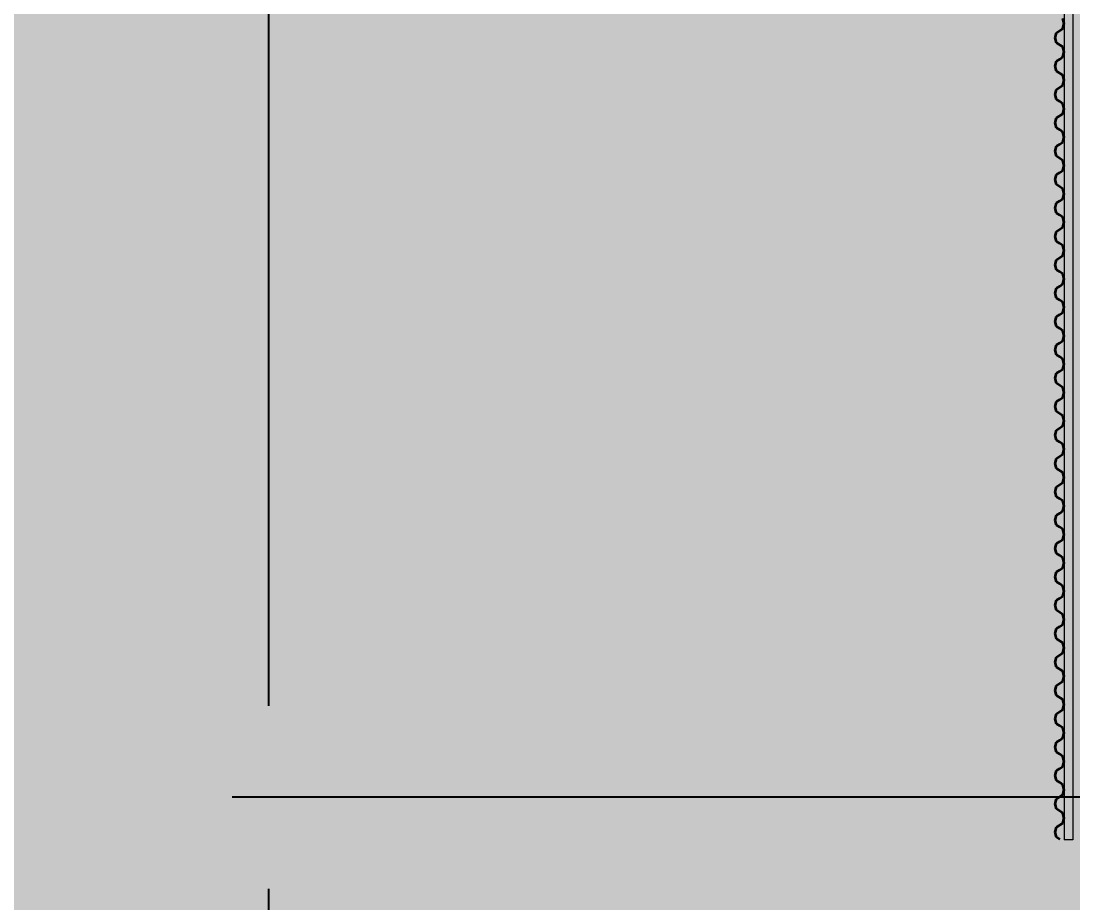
# Model space of a CAD drawing. Header units: millimetres. Extents: x 340455 to 340556, y 7380652 to 7380707.
# Drawn here: x 340479.014 to 340482.603, y 7380677.868 to 7380680.877 of the extents above; entities that cross this region are included whole.
import ezdxf

# ---------------------------------------------------------------- set-up
doc = ezdxf.new("R2010")
doc.units = ezdxf.units.MM
for name, color, linetype, lineweight in [('Anotações', 14, 'Continuous', 5), ('Cortado', 7, 'Continuous', 35), ('Hachuras', 8, 'Continuous', 5), ('Visto', 144, 'Continuous', 5)]:
    doc.layers.add(name, color=color, linetype=linetype, lineweight=lineweight)
doc.styles.add('UFABCSBC$0$ROMANS', font='arial.ttf')
doc.dimstyles.new('DIM', dxfattribs={"dimscale": 0.125, "dimtxt": 2.5, "dimasz": 2.5, "dimexe": 1, "dimexo": 1, "dimgap": 1.5, "dimtad": 1, "dimzin": 4, "dimtxsty": 'UFABCSBC$0$ROMANS', "dimcen": 0.09, "dimclrt": 256, "dimadec": 0, "dimazin": 0, "dimtfac": 1, "dimtix": 1, "dimtofl": 0, "dimtmove": 2, "dimatfit": 3, "dimfxl": 1, "dimtolj": 1, "dimtzin": 0, "dimarcsym": 0})

# ---------------------------------------------------------------- blocks, each defined once
blk = doc.blocks.new('SHAPE2DVIEW008')
at = {"color": 0}
for p, q in [((-3323.5, -4601.9), (-3316.4, -4591.2)), ((-3323.5, -4601.9), (-3316.4, -4591.2)), ((-3316.4, -4591.2), (-3299.3, -4586.8)), ((-3316.4, -4591.2), (-3299.3, -4586.8)), ((-3299.3, -4586.8), (-3282.2, -4591.2)), ((-3299.3, -4586.8), (-3282.2, -4591.2)), ((-3282.2, -4591.2), (-3268, -4612.5)), ((-3282.2, -4591.2), (-3268, -4612.5)), ((-3219.6, -4591.2), (-3233.8, -4612.5)), ((-3233.8, -4612.5), (-3219.6, -4591.2)), ((-3219.6, -4591.2), (-3202.5, -4586.8)), ((-3219.6, -4591.2), (-3202.5, -4586.8)), ((-3202.5, -4586.8), (-3185.4, -4591.2)), ((-3202.5, -4586.8), (-3185.4, -4591.2)), ((-3185.4, -4591.2), (-3171.2, -4612.5)), ((-3185.4, -4591.2), (-3171.2, -4612.5)), ((-3129.9, -4601.9), (-3122.8, -4591.2)), ((-3129.9, -4601.9), (-3122.8, -4591.2)), ((-3122.8, -4591.2), (-3105.7, -4586.8)), ((-3122.8, -4591.2), (-3105.7, -4586.8)), ((-3105.7, -4586.8), (-3088.6, -4591.2)), ((-3105.7, -4586.8), (-3088.6, -4591.2)), ((-3088.6, -4591.2), (-3081.5, -4601.9)), ((-3088.6, -4591.2), (-3081.5, -4601.9)), ((-3033.1, -4601.9), (-3026, -4591.2)), ((-3033.1, -4601.9), (-3026, -4591.2)), ((-3026, -4591.2), (-3008.9, -4586.8)), ((-3026, -4591.2), (-3008.9, -4586.8)), ((-3008.9, -4586.8), (-2991.8, -4591.2)), ((-3008.9, -4586.8), (-2991.8, -4591.2)), ((-2991.8, -4591.2), (-2984.7, -4601.9)), ((-2991.8, -4591.2), (-2984.7, -4601.9)), ((-2936.3, -4601.9), (-2929.2, -4591.2)), ((-2936.3, -4601.9), (-2929.2, -4591.2)), ((-2929.2, -4591.2), (-2912.1, -4586.8)), ((-2929.2, -4591.2), (-2912.1, -4586.8)), ((-2912.1, -4586.8), (-2895, -4591.2)), ((-2912.1, -4586.8), (-2895, -4591.2)), ((-2895, -4591.2), (-2880.8, -4612.5)), ((-2895, -4591.2), (-2880.8, -4612.5)), ((-2832.4, -4591.2), (-2846.6, -4612.5)), ((-2846.6, -4612.5), (-2832.4, -4591.2)), ((-2832.4, -4591.2), (-2815.3, -4586.8)), ((-2832.4, -4591.2), (-2815.3, -4586.8)), ((-2815.3, -4586.8), (-2798.2, -4591.2)), ((-2815.3, -4586.8), (-2798.2, -4591.2)), ((-2798.2, -4591.2), (-2784, -4612.5)), ((-2798.2, -4591.2), (-2784, -4612.5)), ((-2735.6, -4591.2), (-2749.8, -4612.5)), ((-2749.8, -4612.5), (-2735.6, -4591.2)), ((-2735.6, -4591.2), (-2718.5, -4586.8)), ((-2735.6, -4591.2), (-2718.5, -4586.8)), ((-2718.5, -4586.8), (-2701.4, -4591.2)), ((-2718.5, -4586.8), (-2701.4, -4591.2)), ((-2701.4, -4591.2), (-2687.2, -4612.5)), ((-2701.4, -4591.2), (-2687.2, -4612.5)), ((-2638.8, -4591.2), (-2653, -4612.5)), ((-2653, -4612.5), (-2638.8, -4591.2)), ((-2638.8, -4591.2), (-2621.7, -4586.8)), ((-2638.8, -4591.2), (-2621.7, -4586.8)), ((-2621.7, -4586.8), (-2604.6, -4591.2)), ((-2621.7, -4586.8), (-2604.6, -4591.2)), ((-2604.6, -4591.2), (-2597.5, -4601.9)), ((-2604.6, -4591.2), (-2597.5, -4601.9)), ((-2549.1, -4601.9), (-2542, -4591.2)), ((-2549.1, -4601.9), (-2542, -4591.2)), ((-2542, -4591.2), (-2524.9, -4586.8)), ((-2542, -4591.2), (-2524.9, -4586.8)), ((-2524.9, -4586.8), (-2507.8, -4591.2)), ((-2524.9, -4586.8), (-2507.8, -4591.2)), ((-2507.8, -4591.2), (-2500.7, -4601.9)), ((-2507.8, -4591.2), (-2500.7, -4601.9)), ((-2452.3, -4601.9), (-2445.2, -4591.2)), ((-2452.3, -4601.9), (-2445.2, -4591.2)), ((-2445.2, -4591.2), (-2428.1, -4586.8)), ((-2445.2, -4591.2), (-2428.1, -4586.8)), ((-2428.1, -4586.8), (-2411, -4591.2)), ((-2428.1, -4586.8), (-2411, -4591.2)), ((-2411, -4591.2), (-2403.9, -4601.9)), ((-2411, -4591.2), (-2403.9, -4601.9)), ((-2355.5, -4601.9), (-2348.4, -4591.2)), ((-2355.5, -4601.9), (-2348.4, -4591.2)), ((-2348.4, -4591.2), (-2331.3, -4586.8)), ((-2348.4, -4591.2), (-2331.3, -4586.8)), ((-2331.3, -4586.8), (-2314.2, -4591.2)), ((-2331.3, -4586.8), (-2314.2, -4591.2)), ((-2314.2, -4591.2), (-2307.1, -4601.9)), ((-2314.2, -4591.2), (-2307.1, -4601.9)), ((-2258.7, -4601.9), (-2251.6, -4591.2)), ((-2258.7, -4601.9), (-2251.6, -4591.2)), ((-2251.6, -4591.2), (-2234.5, -4586.8)), ((-2251.6, -4591.2), (-2234.5, -4586.8)), ((-2234.5, -4586.8), (-2217.4, -4591.2)), ((-2234.5, -4586.8), (-2217.4, -4591.2)), ((-2217.4, -4591.2), (-2210.3, -4601.9)), ((-2217.4, -4591.2), (-2210.3, -4601.9)), ((-2161.9, -4601.9), (-2154.8, -4591.2)), ((-2161.9, -4601.9), (-2154.8, -4591.2)), ((-2154.8, -4591.2), (-2137.7, -4586.8)), ((-2154.8, -4591.2), (-2137.7, -4586.8)), ((-2137.7, -4586.8), (-2120.6, -4591.2)), ((-2137.7, -4586.8), (-2120.6, -4591.2)), ((-2120.6, -4591.2), (-2106.4, -4612.5)), ((-2120.6, -4591.2), (-2106.4, -4612.5)), ((-2058, -4591.2), (-2072.2, -4612.5)), ((-2072.2, -4612.5), (-2058, -4591.2)), ((-2058, -4591.2), (-2040.9, -4586.8)), ((-2058, -4591.2), (-2040.9, -4586.8)), ((-2040.9, -4586.8), (-2023.8, -4591.2)), ((-2040.9, -4586.8), (-2023.8, -4591.2)), ((-2023.8, -4591.2), (-2016.7, -4601.9)), ((-2023.8, -4591.2), (-2016.7, -4601.9)), ((-1968.3, -4601.9), (-1961.2, -4591.2)), ((-1968.3, -4601.9), (-1961.2, -4591.2)), ((-1961.2, -4591.2), (-1944.1, -4586.8)), ((-1961.2, -4591.2), (-1944.1, -4586.8)), ((-1944.1, -4586.8), (-1927, -4591.2)), ((-1944.1, -4586.8), (-1927, -4591.2)), ((-1927, -4591.2), (-1919.9, -4601.9)), ((-1927, -4591.2), (-1919.9, -4601.9)), ((-1864.4, -4591.2), (-1878.6, -4612.5)), ((-1878.6, -4612.5), (-1864.4, -4591.2)), ((-1864.4, -4591.2), (-1847.3, -4586.8)), ((-1864.4, -4591.2), (-1847.3, -4586.8)), ((-1847.3, -4586.8), (-1830.2, -4591.2)), ((-1847.3, -4586.8), (-1830.2, -4591.2)), ((-1830.2, -4591.2), (-1823.1, -4601.9)), ((-1830.2, -4591.2), (-1823.1, -4601.9)), ((-1774.7, -4601.9), (-1767.6, -4591.2)), ((-1774.7, -4601.9), (-1767.6, -4591.2)), ((-1767.6, -4591.2), (-1750.5, -4586.8)), ((-1767.6, -4591.2), (-1750.5, -4586.8)), ((-1750.5, -4586.8), (-1733.4, -4591.2)), ((-1750.5, -4586.8), (-1733.4, -4591.2)), ((-1733.4, -4591.2), (-1726.3, -4601.9)), ((-1733.4, -4591.2), (-1726.3, -4601.9)), ((-1677.9, -4601.9), (-1670.8, -4591.2)), ((-1677.9, -4601.9), (-1670.8, -4591.2)), ((-1670.8, -4591.2), (-1653.7, -4586.8)), ((-1670.8, -4591.2), (-1653.7, -4586.8)), ((-1653.7, -4586.8), (-1636.6, -4591.2)), ((-1653.7, -4586.8), (-1636.6, -4591.2)), ((-1636.6, -4591.2), (-1629.5, -4601.9)), ((-1636.6, -4591.2), (-1629.5, -4601.9)), ((-1581.1, -4601.9), (-1574, -4591.2)), ((-1581.1, -4601.9), (-1574, -4591.2)), ((-1574, -4591.2), (-1556.9, -4586.8)), ((-1574, -4591.2), (-1556.9, -4586.8)), ((-1556.9, -4586.8), (-1539.8, -4591.2)), ((-1556.9, -4586.8), (-1539.8, -4591.2)), ((-1539.8, -4591.2), (-1532.7, -4601.9)), ((-1539.8, -4591.2), (-1532.7, -4601.9)), ((-1484.3, -4601.9), (-1477.2, -4591.2)), ((-1484.3, -4601.9), (-1477.2, -4591.2)), ((-1477.2, -4591.2), (-1460.1, -4586.8)), ((-1477.2, -4591.2), (-1460.1, -4586.8)), ((-1460.1, -4586.8), (-1443, -4591.2)), ((-1460.1, -4586.8), (-1443, -4591.2)), ((-1443, -4591.2), (-1435.9, -4601.9)), ((-1443, -4591.2), (-1435.9, -4601.9)), ((-1387.5, -4601.9), (-1380.4, -4591.2)), ((-1387.5, -4601.9), (-1380.4, -4591.2)), ((-1380.4, -4591.2), (-1363.3, -4586.8)), ((-1380.4, -4591.2), (-1363.3, -4586.8)), ((-1363.3, -4586.8), (-1346.2, -4591.2)), ((-1363.3, -4586.8), (-1346.2, -4591.2)), ((-1346.2, -4591.2), (-1332, -4612.5)), ((-1346.2, -4591.2), (-1332, -4612.5)), ((-1290.7, -4601.9), (-1283.6, -4591.2)), ((-1290.7, -4601.9), (-1283.6, -4591.2)), ((-1283.6, -4591.2), (-1266.5, -4586.8)), ((-1283.6, -4591.2), (-1266.5, -4586.8)), ((-1266.5, -4586.8), (-1249.4, -4591.2)), ((-1266.5, -4586.8), (-1249.4, -4591.2)), ((-1249.4, -4591.2), (-1242.3, -4601.9)), ((-1249.4, -4591.2), (-1242.3, -4601.9)), ((-1193.9, -4601.9), (-1186.8, -4591.2)), ((-1193.9, -4601.9), (-1186.8, -4591.2)), ((-1186.8, -4591.2), (-1169.7, -4586.8)), ((-1186.8, -4591.2), (-1169.7, -4586.8)), ((-1169.7, -4586.8), (-1152.6, -4591.2)), ((-1169.7, -4586.8), (-1152.6, -4591.2)), ((-1152.6, -4591.2), (-1145.5, -4601.9)), ((-1152.6, -4591.2), (-1145.5, -4601.9)), ((-1097.1, -4601.9), (-1090, -4591.2)), ((-1097.1, -4601.9), (-1090, -4591.2)), ((-1090, -4591.2), (-1072.9, -4586.8)), ((-1090, -4591.2), (-1072.9, -4586.8)), ((-1072.9, -4586.8), (-1055.8, -4591.2)), ((-1072.9, -4586.8), (-1055.8, -4591.2)), ((-1055.8, -4591.2), (-1048.7, -4601.9)), ((-1055.8, -4591.2), (-1048.7, -4601.9)), ((-1000.3, -4601.9), (-993.2, -4591.2)), ((-1000.3, -4601.9), (-993.2, -4591.2)), ((-993.2, -4591.2), (-976.1, -4586.8)), ((-993.2, -4591.2), (-976.1, -4586.8)), ((-976.1, -4586.8), (-959, -4591.2)), ((-976.1, -4586.8), (-959, -4591.2)), ((-959, -4591.2), (-951.9, -4601.9)), ((-959, -4591.2), (-951.9, -4601.9)), ((-903.5, -4601.9), (-896.4, -4591.2)), ((-903.5, -4601.9), (-896.4, -4591.2)), ((-896.4, -4591.2), (-879.3, -4586.8)), ((-896.4, -4591.2), (-879.3, -4586.8)), ((-879.3, -4586.8), (-862.2, -4591.2)), ((-879.3, -4586.8), (-862.2, -4591.2)), ((-862.2, -4591.2), (-848, -4612.5)), ((-862.2, -4591.2), (-848, -4612.5)), ((-806.7, -4601.9), (-799.6, -4591.2)), ((-806.7, -4601.9), (-799.6, -4591.2)), ((-799.6, -4591.2), (-782.5, -4586.8)), ((-799.6, -4591.2), (-782.5, -4586.8)), ((-782.5, -4586.8), (-765.4, -4591.2)), ((-782.5, -4586.8), (-765.4, -4591.2)), ((-765.4, -4591.2), (-751.2, -4612.5)), ((-765.4, -4591.2), (-751.2, -4612.5)), ((-702.8, -4591.2), (-717, -4612.5)), ((-717, -4612.5), (-702.8, -4591.2)), ((-702.8, -4591.2), (-685.7, -4586.8)), ((-702.8, -4591.2), (-685.7, -4586.8)), ((-685.7, -4586.8), (-668.6, -4591.2)), ((-685.7, -4586.8), (-668.6, -4591.2)), ((-668.6, -4591.2), (-661.5, -4601.9)), ((-668.6, -4591.2), (-661.5, -4601.9)), ((-606, -4591.2), (-620.2, -4612.5)), ((-620.2, -4612.5), (-606, -4591.2)), ((-606, -4591.2), (-588.9, -4586.8)), ((-606, -4591.2), (-588.9, -4586.8)), ((-588.9, -4586.8), (-571.8, -4591.2)), ((-588.9, -4586.8), (-571.8, -4591.2)), ((-571.8, -4591.2), (-557.6, -4612.5)), ((-571.8, -4591.2), (-557.6, -4612.5)), ((5724.9, -4617), (-3325.1, -4617)), ((-3325.1, -4647), (-3325.1, -4617)), ((-3268, -4612.5), (-3250.9, -4617)), ((-3250.9, -4617), (-3268, -4612.5)), ((-3250.9, -4617), (-3233.8, -4612.5)), ((-3233.8, -4612.5), (-3250.9, -4617)), ((-3171.2, -4612.5), (-3154.1, -4617)), ((-3154.1, -4617), (-3171.2, -4612.5)), ((-3154.1, -4617), (-3137, -4612.5)), ((-3137, -4612.5), (-3154.1, -4617)), ((-3137, -4612.5), (-3129.9, -4601.9)), ((-3129.9, -4601.9), (-3137, -4612.5)), ((-3074.4, -4612.5), (-3081.5, -4601.9)), ((-3081.5, -4601.9), (-3074.4, -4612.5)), ((-3074.4, -4612.5), (-3057.3, -4617)), ((-3057.3, -4617), (-3074.4, -4612.5)), ((-3057.3, -4617), (-3040.2, -4612.5)), ((-3040.2, -4612.5), (-3057.3, -4617)), ((-3040.2, -4612.5), (-3033.1, -4601.9)), ((-3033.1, -4601.9), (-3040.2, -4612.5)), ((-2977.6, -4612.5), (-2984.7, -4601.9)), ((-2984.7, -4601.9), (-2977.6, -4612.5)), ((-2977.6, -4612.5), (-2960.5, -4617)), ((-2960.5, -4617), (-2977.6, -4612.5)), ((-2960.5, -4617), (-2943.4, -4612.5)), ((-2943.4, -4612.5), (-2960.5, -4617)), ((-2943.4, -4612.5), (-2936.3, -4601.9)), ((-2936.3, -4601.9), (-2943.4, -4612.5)), ((-2880.8, -4612.5), (-2863.7, -4617)), ((-2863.7, -4617), (-2880.8, -4612.5)), ((-2863.7, -4617), (-2846.6, -4612.5)), ((-2846.6, -4612.5), (-2863.7, -4617)), ((-2784, -4612.5), (-2766.9, -4617)), ((-2766.9, -4617), (-2784, -4612.5)), ((-2766.9, -4617), (-2749.8, -4612.5)), ((-2749.8, -4612.5), (-2766.9, -4617)), ((-2687.2, -4612.5), (-2670.1, -4617)), ((-2670.1, -4617), (-2687.2, -4612.5)), ((-2670.1, -4617), (-2653, -4612.5)), ((-2653, -4612.5), (-2670.1, -4617)), ((-2590.4, -4612.5), (-2597.5, -4601.9)), ((-2597.5, -4601.9), (-2590.4, -4612.5)), ((-2590.4, -4612.5), (-2573.3, -4617)), ((-2573.3, -4617), (-2590.4, -4612.5)), ((-2573.3, -4617), (-2556.2, -4612.5)), ((-2556.2, -4612.5), (-2573.3, -4617)), ((-2556.2, -4612.5), (-2549.1, -4601.9)), ((-2549.1, -4601.9), (-2556.2, -4612.5)), ((-2493.6, -4612.5), (-2500.7, -4601.9)), ((-2500.7, -4601.9), (-2493.6, -4612.5)), ((-2493.6, -4612.5), (-2476.5, -4617)), ((-2476.5, -4617), (-2493.6, -4612.5)), ((-2476.5, -4617), (-2459.4, -4612.5)), ((-2459.4, -4612.5), (-2476.5, -4617)), ((-2459.4, -4612.5), (-2452.3, -4601.9)), ((-2452.3, -4601.9), (-2459.4, -4612.5)), ((-2396.8, -4612.5), (-2403.9, -4601.9)), ((-2403.9, -4601.9), (-2396.8, -4612.5)), ((-2396.8, -4612.5), (-2379.7, -4617)), ((-2379.7, -4617), (-2396.8, -4612.5)), ((-2379.7, -4617), (-2362.6, -4612.5)), ((-2362.6, -4612.5), (-2379.7, -4617)), ((-2362.6, -4612.5), (-2355.5, -4601.9)), ((-2355.5, -4601.9), (-2362.6, -4612.5)), ((-2300, -4612.5), (-2307.1, -4601.9)), ((-2307.1, -4601.9), (-2300, -4612.5)), ((-2300, -4612.5), (-2282.9, -4617)), ((-2282.9, -4617), (-2300, -4612.5)), ((-2282.9, -4617), (-2265.8, -4612.5)), ((-2265.8, -4612.5), (-2282.9, -4617)), ((-2265.8, -4612.5), (-2258.7, -4601.9)), ((-2258.7, -4601.9), (-2265.8, -4612.5)), ((-2203.2, -4612.5), (-2210.3, -4601.9)), ((-2210.3, -4601.9), (-2203.2, -4612.5)), ((-2203.2, -4612.5), (-2186.1, -4617)), ((-2186.1, -4617), (-2203.2, -4612.5)), ((-2186.1, -4617), (-2169, -4612.5)), ((-2169, -4612.5), (-2186.1, -4617)), ((-2169, -4612.5), (-2161.9, -4601.9)), ((-2161.9, -4601.9), (-2169, -4612.5)), ((-2106.4, -4612.5), (-2089.3, -4617)), ((-2089.3, -4617), (-2106.4, -4612.5)), ((-2089.3, -4617), (-2072.2, -4612.5)), ((-2072.2, -4612.5), (-2089.3, -4617)), ((-2009.6, -4612.5), (-2016.7, -4601.9)), ((-2016.7, -4601.9), (-2009.6, -4612.5)), ((-2009.6, -4612.5), (-1992.5, -4617)), ((-1992.5, -4617), (-2009.6, -4612.5)), ((-1992.5, -4617), (-1975.4, -4612.5)), ((-1975.4, -4612.5), (-1992.5, -4617)), ((-1975.4, -4612.5), (-1968.3, -4601.9)), ((-1968.3, -4601.9), (-1975.4, -4612.5)), ((-1912.8, -4612.5), (-1919.9, -4601.9)), ((-1919.9, -4601.9), (-1912.8, -4612.5)), ((-1912.8, -4612.5), (-1895.7, -4617)), ((-1895.7, -4617), (-1912.8, -4612.5)), ((-1895.7, -4617), (-1878.6, -4612.5)), ((-1878.6, -4612.5), (-1895.7, -4617)), ((-1816, -4612.5), (-1823.1, -4601.9)), ((-1823.1, -4601.9), (-1816, -4612.5)), ((-1816, -4612.5), (-1798.9, -4617)), ((-1798.9, -4617), (-1816, -4612.5)), ((-1798.9, -4617), (-1781.8, -4612.5)), ((-1781.8, -4612.5), (-1798.9, -4617)), ((-1781.8, -4612.5), (-1774.7, -4601.9)), ((-1774.7, -4601.9), (-1781.8, -4612.5)), ((-1719.2, -4612.5), (-1726.3, -4601.9)), ((-1726.3, -4601.9), (-1719.2, -4612.5)), ((-1719.2, -4612.5), (-1702.1, -4617)), ((-1702.1, -4617), (-1719.2, -4612.5)), ((-1702.1, -4617), (-1685, -4612.5)), ((-1685, -4612.5), (-1702.1, -4617)), ((-1685, -4612.5), (-1677.9, -4601.9)), ((-1677.9, -4601.9), (-1685, -4612.5)), ((-1622.4, -4612.5), (-1629.5, -4601.9)), ((-1629.5, -4601.9), (-1622.4, -4612.5)), ((-1622.4, -4612.5), (-1605.3, -4617)), ((-1605.3, -4617), (-1622.4, -4612.5)), ((-1605.3, -4617), (-1588.2, -4612.5)), ((-1588.2, -4612.5), (-1605.3, -4617)), ((-1588.2, -4612.5), (-1581.1, -4601.9)), ((-1581.1, -4601.9), (-1588.2, -4612.5)), ((-1525.6, -4612.5), (-1532.7, -4601.9)), ((-1532.7, -4601.9), (-1525.6, -4612.5)), ((-1525.6, -4612.5), (-1508.5, -4617)), ((-1508.5, -4617), (-1525.6, -4612.5)), ((-1508.5, -4617), (-1491.4, -4612.5)), ((-1491.4, -4612.5), (-1508.5, -4617)), ((-1491.4, -4612.5), (-1484.3, -4601.9)), ((-1484.3, -4601.9), (-1491.4, -4612.5)), ((-1428.8, -4612.5), (-1435.9, -4601.9)), ((-1435.9, -4601.9), (-1428.8, -4612.5)), ((-1428.8, -4612.5), (-1411.7, -4617)), ((-1411.7, -4617), (-1428.8, -4612.5)), ((-1411.7, -4617), (-1394.6, -4612.5)), ((-1394.6, -4612.5), (-1411.7, -4617)), ((-1394.6, -4612.5), (-1387.5, -4601.9)), ((-1387.5, -4601.9), (-1394.6, -4612.5)), ((-1332, -4612.5), (-1314.9, -4617)), ((-1314.9, -4617), (-1332, -4612.5)), ((-1314.9, -4617), (-1297.8, -4612.5)), ((-1297.8, -4612.5), (-1314.9, -4617)), ((-1297.8, -4612.5), (-1290.7, -4601.9)), ((-1290.7, -4601.9), (-1297.8, -4612.5)), ((-1235.2, -4612.5), (-1242.3, -4601.9)), ((-1242.3, -4601.9), (-1235.2, -4612.5)), ((-1235.2, -4612.5), (-1218.1, -4617)), ((-1218.1, -4617), (-1235.2, -4612.5)), ((-1218.1, -4617), (-1201, -4612.5)), ((-1201, -4612.5), (-1218.1, -4617)), ((-1201, -4612.5), (-1193.9, -4601.9)), ((-1193.9, -4601.9), (-1201, -4612.5)), ((-1138.4, -4612.5), (-1145.5, -4601.9)), ((-1145.5, -4601.9), (-1138.4, -4612.5)), ((-1138.4, -4612.5), (-1121.3, -4617)), ((-1121.3, -4617), (-1138.4, -4612.5)), ((-1121.3, -4617), (-1104.2, -4612.5)), ((-1104.2, -4612.5), (-1121.3, -4617)), ((-1104.2, -4612.5), (-1097.1, -4601.9)), ((-1097.1, -4601.9), (-1104.2, -4612.5)), ((-1041.6, -4612.5), (-1048.7, -4601.9)), ((-1048.7, -4601.9), (-1041.6, -4612.5)), ((-1041.6, -4612.5), (-1024.5, -4617)), ((-1024.5, -4617), (-1041.6, -4612.5)), ((-1024.5, -4617), (-1007.4, -4612.5)), ((-1007.4, -4612.5), (-1024.5, -4617)), ((-1007.4, -4612.5), (-1000.3, -4601.9)), ((-1000.3, -4601.9), (-1007.4, -4612.5)), ((-944.8, -4612.5), (-951.9, -4601.9)), ((-951.9, -4601.9), (-944.8, -4612.5)), ((-944.8, -4612.5), (-927.7, -4617)), ((-927.7, -4617), (-944.8, -4612.5)), ((-927.7, -4617), (-910.6, -4612.5)), ((-910.6, -4612.5), (-927.7, -4617)), ((-910.6, -4612.5), (-903.5, -4601.9)), ((-903.5, -4601.9), (-910.6, -4612.5)), ((-848, -4612.5), (-830.9, -4617)), ((-830.9, -4617), (-848, -4612.5)), ((-830.9, -4617), (-813.8, -4612.5)), ((-813.8, -4612.5), (-830.9, -4617)), ((-813.8, -4612.5), (-806.7, -4601.9)), ((-806.7, -4601.9), (-813.8, -4612.5)), ((-751.2, -4612.5), (-734.1, -4617)), ((-734.1, -4617), (-751.2, -4612.5)), ((-734.1, -4617), (-717, -4612.5)), ((-717, -4612.5), (-734.1, -4617)), ((-654.4, -4612.5), (-661.5, -4601.9)), ((-661.5, -4601.9), (-654.4, -4612.5)), ((-654.4, -4612.5), (-637.3, -4617)), ((-637.3, -4617), (-654.4, -4612.5)), ((-637.3, -4617), (-620.2, -4612.5)), ((-620.2, -4612.5), (-637.3, -4617)), ((-557.6, -4612.5), (-540.5, -4617)), ((-540.5, -4617), (-557.6, -4612.5)), ((-540.5, -4617), (-523.4, -4612.5)), ((-523.4, -4612.5), (-540.5, -4617)), ((5724.9, -4647), (-3325.1, -4647))]:
    blk.add_line(p, q, dxfattribs=at)
blk = doc.blocks.new('SHAPE2DVIEW012')
at = {"color": 0}
for p, q in [((-3323.5, -4601.9), (-3316.4, -4591.2)), ((-3316.4, -4591.2), (-3299.3, -4586.8)), ((-3299.3, -4586.8), (-3282.2, -4591.2)), ((-3282.2, -4591.2), (-3268, -4612.5)), ((-3233.8, -4612.5), (-3219.6, -4591.2)), ((-3219.6, -4591.2), (-3202.5, -4586.8)), ((-3202.5, -4586.8), (-3185.4, -4591.2)), ((-3185.4, -4591.2), (-3171.2, -4612.5)), ((-3129.9, -4601.9), (-3122.8, -4591.2)), ((-3122.8, -4591.2), (-3105.7, -4586.8)), ((-3105.7, -4586.8), (-3088.6, -4591.2)), ((-3088.6, -4591.2), (-3081.5, -4601.9)), ((-3033.1, -4601.9), (-3026, -4591.2)), ((-3026, -4591.2), (-3008.9, -4586.8)), ((-3008.9, -4586.8), (-2991.8, -4591.2)), ((-2991.8, -4591.2), (-2984.7, -4601.9)), ((-2936.3, -4601.9), (-2929.2, -4591.2)), ((-2929.2, -4591.2), (-2912.1, -4586.8)), ((-2912.1, -4586.8), (-2895, -4591.2)), ((-2895, -4591.2), (-2880.8, -4612.5)), ((-2846.6, -4612.5), (-2832.4, -4591.2)), ((-2832.4, -4591.2), (-2815.3, -4586.8)), ((-2815.3, -4586.8), (-2798.2, -4591.2)), ((-2798.2, -4591.2), (-2784, -4612.5)), ((-2749.8, -4612.5), (-2735.6, -4591.2)), ((-2735.6, -4591.2), (-2718.5, -4586.8)), ((-2718.5, -4586.8), (-2701.4, -4591.2)), ((-2701.4, -4591.2), (-2687.2, -4612.5)), ((-2653, -4612.5), (-2638.8, -4591.2)), ((-2638.8, -4591.2), (-2621.7, -4586.8)), ((-2621.7, -4586.8), (-2604.6, -4591.2)), ((-2604.6, -4591.2), (-2597.5, -4601.9)), ((-2549.1, -4601.9), (-2542, -4591.2)), ((-2542, -4591.2), (-2524.9, -4586.8)), ((-2524.9, -4586.8), (-2507.8, -4591.2)), ((-2507.8, -4591.2), (-2500.7, -4601.9)), ((-2452.3, -4601.9), (-2445.2, -4591.2)), ((-2445.2, -4591.2), (-2428.1, -4586.8)), ((-2428.1, -4586.8), (-2411, -4591.2)), ((-2411, -4591.2), (-2403.9, -4601.9)), ((-2355.5, -4601.9), (-2348.4, -4591.2)), ((-2348.4, -4591.2), (-2331.3, -4586.8)), ((-2331.3, -4586.8), (-2314.2, -4591.2)), ((-2314.2, -4591.2), (-2307.1, -4601.9)), ((-2258.7, -4601.9), (-2251.6, -4591.2)), ((-2251.6, -4591.2), (-2234.5, -4586.8)), ((-2234.5, -4586.8), (-2217.4, -4591.2)), ((-2217.4, -4591.2), (-2210.3, -4601.9)), ((-2161.9, -4601.9), (-2154.8, -4591.2)), ((-2154.8, -4591.2), (-2137.7, -4586.8)), ((-2137.7, -4586.8), (-2120.6, -4591.2)), ((-2120.6, -4591.2), (-2106.4, -4612.5)), ((-2072.2, -4612.5), (-2058, -4591.2)), ((-2058, -4591.2), (-2040.9, -4586.8)), ((-2040.9, -4586.8), (-2023.8, -4591.2)), ((-2023.8, -4591.2), (-2016.7, -4601.9)), ((-1968.3, -4601.9), (-1961.2, -4591.2)), ((-1961.2, -4591.2), (-1944.1, -4586.8)), ((-1944.1, -4586.8), (-1927, -4591.2)), ((-1927, -4591.2), (-1919.9, -4601.9)), ((-1878.6, -4612.5), (-1864.4, -4591.2)), ((-1864.4, -4591.2), (-1847.3, -4586.8)), ((-1847.3, -4586.8), (-1830.2, -4591.2)), ((-1830.2, -4591.2), (-1823.1, -4601.9)), ((-1774.7, -4601.9), (-1767.6, -4591.2)), ((-1767.6, -4591.2), (-1750.5, -4586.8)), ((-1750.5, -4586.8), (-1733.4, -4591.2)), ((-1733.4, -4591.2), (-1726.3, -4601.9)), ((-1677.9, -4601.9), (-1670.8, -4591.2)), ((-1670.8, -4591.2), (-1653.7, -4586.8)), ((-1653.7, -4586.8), (-1636.6, -4591.2)), ((-1636.6, -4591.2), (-1629.5, -4601.9)), ((-1581.1, -4601.9), (-1574, -4591.2)), ((-1574, -4591.2), (-1556.9, -4586.8)), ((-1556.9, -4586.8), (-1539.8, -4591.2)), ((-1539.8, -4591.2), (-1532.7, -4601.9)), ((-1484.3, -4601.9), (-1477.2, -4591.2)), ((-1477.2, -4591.2), (-1460.1, -4586.8)), ((-1460.1, -4586.8), (-1443, -4591.2)), ((-1443, -4591.2), (-1435.9, -4601.9)), ((-1387.5, -4601.9), (-1380.4, -4591.2)), ((-1380.4, -4591.2), (-1363.3, -4586.8)), ((-1363.3, -4586.8), (-1346.2, -4591.2)), ((-1346.2, -4591.2), (-1332, -4612.5)), ((-1290.7, -4601.9), (-1283.6, -4591.2)), ((-1283.6, -4591.2), (-1266.5, -4586.8)), ((-1266.5, -4586.8), (-1249.4, -4591.2)), ((-1249.4, -4591.2), (-1242.3, -4601.9)), ((-1193.9, -4601.9), (-1186.8, -4591.2)), ((-1186.8, -4591.2), (-1169.7, -4586.8)), ((-1169.7, -4586.8), (-1152.6, -4591.2)), ((-1152.6, -4591.2), (-1145.5, -4601.9)), ((-1097.1, -4601.9), (-1090, -4591.2)), ((-1090, -4591.2), (-1072.9, -4586.8)), ((-1072.9, -4586.8), (-1055.8, -4591.2)), ((-1055.8, -4591.2), (-1048.7, -4601.9)), ((-1000.3, -4601.9), (-993.2, -4591.2)), ((-993.2, -4591.2), (-976.1, -4586.8)), ((-976.1, -4586.8), (-959, -4591.2)), ((-959, -4591.2), (-951.9, -4601.9)), ((-903.5, -4601.9), (-896.4, -4591.2)), ((-896.4, -4591.2), (-879.3, -4586.8)), ((-879.3, -4586.8), (-862.2, -4591.2)), ((-862.2, -4591.2), (-848, -4612.5)), ((-806.7, -4601.9), (-799.6, -4591.2)), ((-799.6, -4591.2), (-782.5, -4586.8)), ((-782.5, -4586.8), (-765.4, -4591.2)), ((-765.4, -4591.2), (-751.2, -4612.5)), ((-717, -4612.5), (-702.8, -4591.2)), ((-702.8, -4591.2), (-685.7, -4586.8)), ((-685.7, -4586.8), (-668.6, -4591.2)), ((-668.6, -4591.2), (-661.5, -4601.9)), ((-620.2, -4612.5), (-606, -4591.2)), ((-606, -4591.2), (-588.9, -4586.8)), ((-588.9, -4586.8), (-571.8, -4591.2)), ((-571.8, -4591.2), (-557.6, -4612.5)), ((-3268, -4612.5), (-3250.9, -4617)), ((-3250.9, -4617), (-3233.8, -4612.5)), ((-3171.2, -4612.5), (-3154.1, -4617)), ((-3154.1, -4617), (-3137, -4612.5)), ((-3137, -4612.5), (-3129.9, -4601.9)), ((-3081.5, -4601.9), (-3074.4, -4612.5)), ((-3074.4, -4612.5), (-3057.3, -4617)), ((-3057.3, -4617), (-3040.2, -4612.5)), ((-3040.2, -4612.5), (-3033.1, -4601.9)), ((-2984.7, -4601.9), (-2977.6, -4612.5)), ((-2977.6, -4612.5), (-2960.5, -4617)), ((-2960.5, -4617), (-2943.4, -4612.5)), ((-2943.4, -4612.5), (-2936.3, -4601.9)), ((-2880.8, -4612.5), (-2863.7, -4617)), ((-2863.7, -4617), (-2846.6, -4612.5)), ((-2784, -4612.5), (-2766.9, -4617)), ((-2766.9, -4617), (-2749.8, -4612.5)), ((-2687.2, -4612.5), (-2670.1, -4617)), ((-2670.1, -4617), (-2653, -4612.5)), ((-2597.5, -4601.9), (-2590.4, -4612.5)), ((-2590.4, -4612.5), (-2573.3, -4617)), ((-2573.3, -4617), (-2556.2, -4612.5)), ((-2556.2, -4612.5), (-2549.1, -4601.9)), ((-2500.7, -4601.9), (-2493.6, -4612.5)), ((-2493.6, -4612.5), (-2476.5, -4617)), ((-2476.5, -4617), (-2459.4, -4612.5)), ((-2459.4, -4612.5), (-2452.3, -4601.9)), ((-2403.9, -4601.9), (-2396.8, -4612.5)), ((-2396.8, -4612.5), (-2379.7, -4617)), ((-2379.7, -4617), (-2362.6, -4612.5)), ((-2362.6, -4612.5), (-2355.5, -4601.9)), ((-2307.1, -4601.9), (-2300, -4612.5)), ((-2300, -4612.5), (-2282.9, -4617)), ((-2282.9, -4617), (-2265.8, -4612.5)), ((-2265.8, -4612.5), (-2258.7, -4601.9)), ((-2210.3, -4601.9), (-2203.2, -4612.5)), ((-2203.2, -4612.5), (-2186.1, -4617)), ((-2186.1, -4617), (-2169, -4612.5)), ((-2169, -4612.5), (-2161.9, -4601.9)), ((-2106.4, -4612.5), (-2089.3, -4617)), ((-2089.3, -4617), (-2072.2, -4612.5)), ((-2016.7, -4601.9), (-2009.6, -4612.5)), ((-2009.6, -4612.5), (-1992.5, -4617)), ((-1992.5, -4617), (-1975.4, -4612.5)), ((-1975.4, -4612.5), (-1968.3, -4601.9)), ((-1919.9, -4601.9), (-1912.8, -4612.5)), ((-1912.8, -4612.5), (-1895.7, -4617)), ((-1895.7, -4617), (-1878.6, -4612.5)), ((-1823.1, -4601.9), (-1816, -4612.5)), ((-1816, -4612.5), (-1798.9, -4617)), ((-1798.9, -4617), (-1781.8, -4612.5)), ((-1781.8, -4612.5), (-1774.7, -4601.9)), ((-1726.3, -4601.9), (-1719.2, -4612.5)), ((-1719.2, -4612.5), (-1702.1, -4617)), ((-1702.1, -4617), (-1685, -4612.5)), ((-1685, -4612.5), (-1677.9, -4601.9)), ((-1629.5, -4601.9), (-1622.4, -4612.5)), ((-1622.4, -4612.5), (-1605.3, -4617)), ((-1605.3, -4617), (-1588.2, -4612.5)), ((-1588.2, -4612.5), (-1581.1, -4601.9)), ((-1532.7, -4601.9), (-1525.6, -4612.5)), ((-1525.6, -4612.5), (-1508.5, -4617)), ((-1508.5, -4617), (-1491.4, -4612.5)), ((-1491.4, -4612.5), (-1484.3, -4601.9)), ((-1435.9, -4601.9), (-1428.8, -4612.5)), ((-1428.8, -4612.5), (-1411.7, -4617)), ((-1411.7, -4617), (-1394.6, -4612.5)), ((-1394.6, -4612.5), (-1387.5, -4601.9)), ((-1332, -4612.5), (-1314.9, -4617)), ((-1314.9, -4617), (-1297.8, -4612.5)), ((-1297.8, -4612.5), (-1290.7, -4601.9)), ((-1242.3, -4601.9), (-1235.2, -4612.5)), ((-1235.2, -4612.5), (-1218.1, -4617)), ((-1218.1, -4617), (-1201, -4612.5)), ((-1201, -4612.5), (-1193.9, -4601.9)), ((-1145.5, -4601.9), (-1138.4, -4612.5)), ((-1138.4, -4612.5), (-1121.3, -4617)), ((-1121.3, -4617), (-1104.2, -4612.5)), ((-1104.2, -4612.5), (-1097.1, -4601.9)), ((-1048.7, -4601.9), (-1041.6, -4612.5)), ((-1041.6, -4612.5), (-1024.5, -4617)), ((-1024.5, -4617), (-1007.4, -4612.5)), ((-1007.4, -4612.5), (-1000.3, -4601.9)), ((-951.9, -4601.9), (-944.8, -4612.5)), ((-944.8, -4612.5), (-927.7, -4617)), ((-927.7, -4617), (-910.6, -4612.5)), ((-910.6, -4612.5), (-903.5, -4601.9)), ((-848, -4612.5), (-830.9, -4617)), ((-830.9, -4617), (-813.8, -4612.5)), ((-813.8, -4612.5), (-806.7, -4601.9)), ((-751.2, -4612.5), (-734.1, -4617)), ((-734.1, -4617), (-717, -4612.5)), ((-661.5, -4601.9), (-654.4, -4612.5)), ((-654.4, -4612.5), (-637.3, -4617)), ((-637.3, -4617), (-620.2, -4612.5)), ((-557.6, -4612.5), (-540.5, -4617)), ((-540.5, -4617), (-523.4, -4612.5))]:
    blk.add_line(p, q, dxfattribs=at)
blk = doc.blocks.new('*D9')
at = {"layer": 'Anotações', "color": 0, "lineweight": -2, "ltscale": 5}
for p, q in [((340483.6316, 7380688.9338), (340479.7343, 7380688.9338)), ((340482.5378, 7380678.2288), (340479.7343, 7380678.2288))]:
    blk.add_line(p, q, dxfattribs=at)
at = {"layer": 'Anotações', "color": 0, "linetype": 'ByBlock', "lineweight": -2, "ltscale": 5}
blk.add_line((340479.8593, 7380678.5413), (340479.8593, 7380688.6213), dxfattribs=at)
at = {"layer": 'Anotações', "color": 0}
for points in [[(340479.9114, 7380688.6213), (340479.8073, 7380688.6213), (340479.8593, 7380688.9338)], [(340479.8073, 7380678.5413), (340479.9114, 7380678.5413), (340479.8593, 7380678.2288)]]:
    blk.add_solid(points, dxfattribs=at)
at = {"layer": 'Defpoints', "color": 0}
for p in [(340479.8593, 7380688.9338), (340483.7566, 7380688.9338), (340482.6628, 7380678.2288)]:
    blk.add_point(p, dxfattribs=at)
at = {"layer": 'Anotações', "insert": (340479.484, 7380683.5813), "char_height": 0.3125, "attachment_point": 5, "rotation": 90, "style": 'UFABCSBC$0$ROMANS'}
blk.add_mtext('\\A1;10,71', dxfattribs=at)
blk = doc.blocks.new('*D10')
at = {"layer": 'Anotações', "color": 0, "lineweight": -2, "ltscale": 5}
for p, q in [((340482.8255, 7380678.2288), (340479.7343, 7380678.2288)), ((340482.8255, 7380674.8309), (340479.7343, 7380674.8309))]:
    blk.add_line(p, q, dxfattribs=at)
at = {"layer": 'Anotações', "color": 0, "linetype": 'ByBlock', "lineweight": -2, "ltscale": 5}
blk.add_line((340479.8593, 7380675.1434), (340479.8593, 7380677.9163), dxfattribs=at)
at = {"layer": 'Anotações', "color": 0}
for points in [[(340479.9114, 7380677.9163), (340479.8073, 7380677.9163), (340479.8593, 7380678.2288)], [(340479.8073, 7380675.1434), (340479.9114, 7380675.1434), (340479.8593, 7380674.8309)]]:
    blk.add_solid(points, dxfattribs=at)
at = {"layer": 'Defpoints', "color": 0}
for p in [(340479.8593, 7380678.2288), (340482.9505, 7380678.2288), (340482.9505, 7380674.8309)]:
    blk.add_point(p, dxfattribs=at)
at = {"layer": 'Anotações', "insert": (340479.484, 7380676.5298), "char_height": 0.3125, "attachment_point": 5, "rotation": 90, "style": 'UFABCSBC$0$ROMANS'}
blk.add_mtext('\\A1;3,40', dxfattribs=at)

msp = doc.modelspace()

# ---------------------------------------------------------------- hatches: boundary and pattern name
at = {"layer": 'Hachuras', "ltscale": 5, "true_color": 0xdce2d0, "transparency": 50331648}
h = msp.add_hatch(color=254, dxfattribs=at)
h.paths.add_polyline_path([(340467.8176, 7380651.6419), (340467.8174, 7380695.4466), (340514.2894, 7380695.4461), (340514.2735, 7380651.6419)])
h.paths.add_polyline_path([(340502.2559, 7380681.813), (340498.2559, 7380681.813), (340498.2559, 7380689.813), (340502.2559, 7380689.813), (340508.6559, 7380689.813), (340508.6559, 7380673.813), (340502.2559, 7380673.813)], flags=16)
h.paths.add_polyline_path([(340497.4559, 7380688.8062), (340497.4559, 7380688.2062), (340498.0559, 7380688.2062), (340498.0559, 7380688.8062)], flags=16)
h.paths.add_polyline_path([(340483.7566, 7380688.9338), (340486.0866, 7380688.9337), (340486.0866, 7380688.3337), (340485.7866, 7380688.3337), (340485.7866, 7380686.9892), (340486.8488, 7380686.9892), (340486.859, 7380678.1209), (340487.5757, 7380678.1209), (340487.5757, 7380674.8309), (340482.9505, 7380674.8309), (340482.9505, 7380678.2288), (340482.6628, 7380678.2288), (340482.6628, 7380686.9892), (340483.7566, 7380686.9892)], flags=16)
h.paths.add_polyline_path([(340487.4208, 7380687.7071), (340487.4208, 7380687.1071), (340488.0208, 7380687.1071), (340488.0208, 7380687.7071)], flags=16)
h.paths.add_polyline_path([(340487.4208, 7380672.763), (340487.4208, 7380672.163), (340488.0208, 7380672.163), (340488.0208, 7380672.763)], flags=16)
h.paths.add_polyline_path([(340509.0559, 7380672.763), (340509.0559, 7380672.163), (340509.6559, 7380672.163), (340509.6559, 7380672.763)], flags=16)
h.paths.add_polyline_path([(340509.0559, 7380682.113), (340509.0559, 7380681.513), (340509.6559, 7380681.513), (340509.6559, 7380682.113)], flags=16)
edge = h.paths.add_edge_path(flags=16)
edge.add_arc((340509.3559, 7380688.0552), 0.3, 0, 360)
h.paths.add_polyline_path([(340483.8626, 7380674.0665), (340483.8626, 7380674.6716), (340483.2716, 7380674.6716), (340483.2716, 7380674.0665)], flags=16)
h.paths.add_polyline_path([(340484.2066, 7380673.328), (340484.2066, 7380673.933), (340483.6156, 7380673.933), (340483.6156, 7380673.328)], flags=16)
h.paths.add_polyline_path([(340483.4977, 7380673.0571), (340483.4977, 7380673.6621), (340482.9067, 7380673.6621), (340482.9067, 7380673.0571)], flags=16)
h.paths.add_polyline_path([(340484.2066, 7380672.5038), (340484.2066, 7380673.1088), (340483.6156, 7380673.1088), (340483.6156, 7380672.5038)], flags=16)
h.paths.add_polyline_path([(340483.5207, 7380672.0715), (340483.5207, 7380672.6766), (340482.9297, 7380672.6766), (340482.9297, 7380672.0715)], flags=16)
h.paths.add_polyline_path([(340483.8839, 7380671.3798), (340483.8839, 7380671.9849), (340483.2929, 7380671.9849), (340483.2929, 7380671.3798)], flags=16)
h.paths.add_polyline_path([(340483.4798, 7380669.998), (340483.4798, 7380670.6031), (340482.8888, 7380670.6031), (340482.8888, 7380669.998)], flags=16)
h.paths.add_polyline_path([(340484.0714, 7380668.353), (340484.0714, 7380668.9581), (340483.4804, 7380668.9581), (340483.4804, 7380668.353)], flags=16)
h.paths.add_polyline_path([(340482.1631, 7380675.5238), (340482.1631, 7380674.9188), (340482.7541, 7380674.9188), (340482.7541, 7380675.5238)], flags=16)
h.paths.add_polyline_path([(340481.8119, 7380676.2353), (340481.8119, 7380675.6302), (340482.4029, 7380675.6302), (340482.4029, 7380676.2353)], flags=16)
h.paths.add_polyline_path([(340481.3796, 7380675.5148), (340481.3796, 7380674.9098), (340481.9706, 7380674.9098), (340481.9706, 7380675.5148)], flags=16)
h.paths.add_polyline_path([(340480.6591, 7380675.821), (340480.6591, 7380675.216), (340481.2501, 7380675.216), (340481.2501, 7380675.821)], flags=16)
h.paths.add_polyline_path([(340479.9567, 7380676.1182), (340479.9567, 7380675.5132), (340480.5477, 7380675.5132), (340480.5477, 7380676.1182)], flags=16)
h.paths.add_polyline_path([(340479.1192, 7380675.713), (340479.1192, 7380675.1079), (340479.7102, 7380675.1079), (340479.7102, 7380675.713)], flags=16)
h.paths.add_polyline_path([(340478.3176, 7380675.4158), (340478.3176, 7380674.8107), (340478.9086, 7380674.8107), (340478.9086, 7380675.4158)], flags=16)
h.paths.add_polyline_path([(340476.6336, 7380675.8841), (340476.6336, 7380675.279), (340477.2246, 7380675.279), (340477.2246, 7380675.8841)], flags=16)
h.paths.add_polyline_path([(340474.4797, 7380674.894), (340474.4797, 7380675.4991), (340473.8887, 7380675.4991), (340473.8887, 7380674.894)], flags=16)

# ---------------------------------------------------------------- block references
at = {"layer": 'Cortado', "xscale": 0.001, "yscale": 0.001, "zscale": 0.001, "rotation": 90}
msp.add_blockref('SHAPE2DVIEW012', (340477.9558, 7380681.4088), dxfattribs=at)
at = {"layer": 'Visto', "xscale": 0.001, "yscale": 0.001, "zscale": 0.001, "rotation": 90}
msp.add_blockref('SHAPE2DVIEW008', (340477.9558, 7380681.4088), dxfattribs=at)

# ---------------------------------------------------------------- dimensions: what is measured, and where the dimension line sits
at = {"layer": 'Anotações', "ltscale": 5}
for base, p1, p2, picture, middle in [((340479.85934, 7380688.93377), (340482.66285, 7380678.22876), (340483.75662, 7380688.93377), '*D9', (340479.48404, 7380683.58127)), ((340479.8593, 7380678.2288), (340482.9505, 7380674.8309), (340482.9505, 7380678.2288), '*D10', (340479.484, 7380676.5298))]:
    dim = msp.add_linear_dim(base=base, p1=p1, p2=p2, angle=90, dimstyle='DIM', override={"dimlfac": 1}, dxfattribs=at)
    dim.commit()
    dim.dimension.update_dxf_attribs({"geometry": picture, "text_midpoint": middle})

doc.saveas('drawing.dxf')
